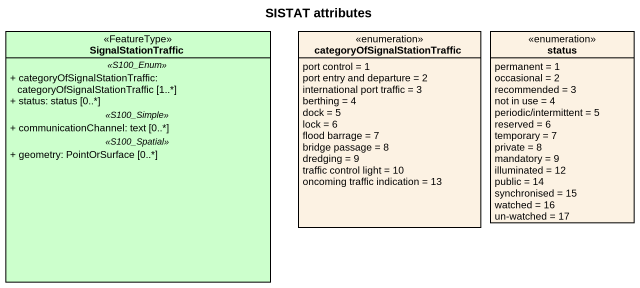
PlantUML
@startuml
title SISTAT attributes
hide circle
hide empty members
skinparam classAttributeIconSize 0
class SignalStationTraffic <<FeatureType>> #CCFFCC {
  .. <<S100_Enum>> ..
  + categoryOfSignalStationTraffic: categoryOfSignalStationTraffic [1..*]
  + status: status [0..*]
  .. <<S100_Simple>> ..
  + communicationChannel: text [0..*]
  .. <<S100_Spatial>> ..
  + geometry: PointOrSurface [0..*]
}
enum "categoryOfSignalStationTraffic" as categoryOfSignalStationTraff #FCF2E3 {
  port control = 1
  port entry and departure = 2
  international port traffic = 3
  berthing = 4
  dock = 5
  lock = 6
  flood barrage = 7
  bridge passage = 8
  dredging = 9
  traffic control light = 10
  oncoming traffic indication = 13
}
enum status #FCF2E3 {
  permanent = 1
  occasional = 2
  recommended = 3
  not in use = 4
  periodic/intermittent = 5
  reserved = 6
  temporary = 7
  private = 8
  mandatory = 9
  illuminated = 12
  public = 14
  synchronised = 15
  watched = 16
  un-watched = 17
}
@enduml
